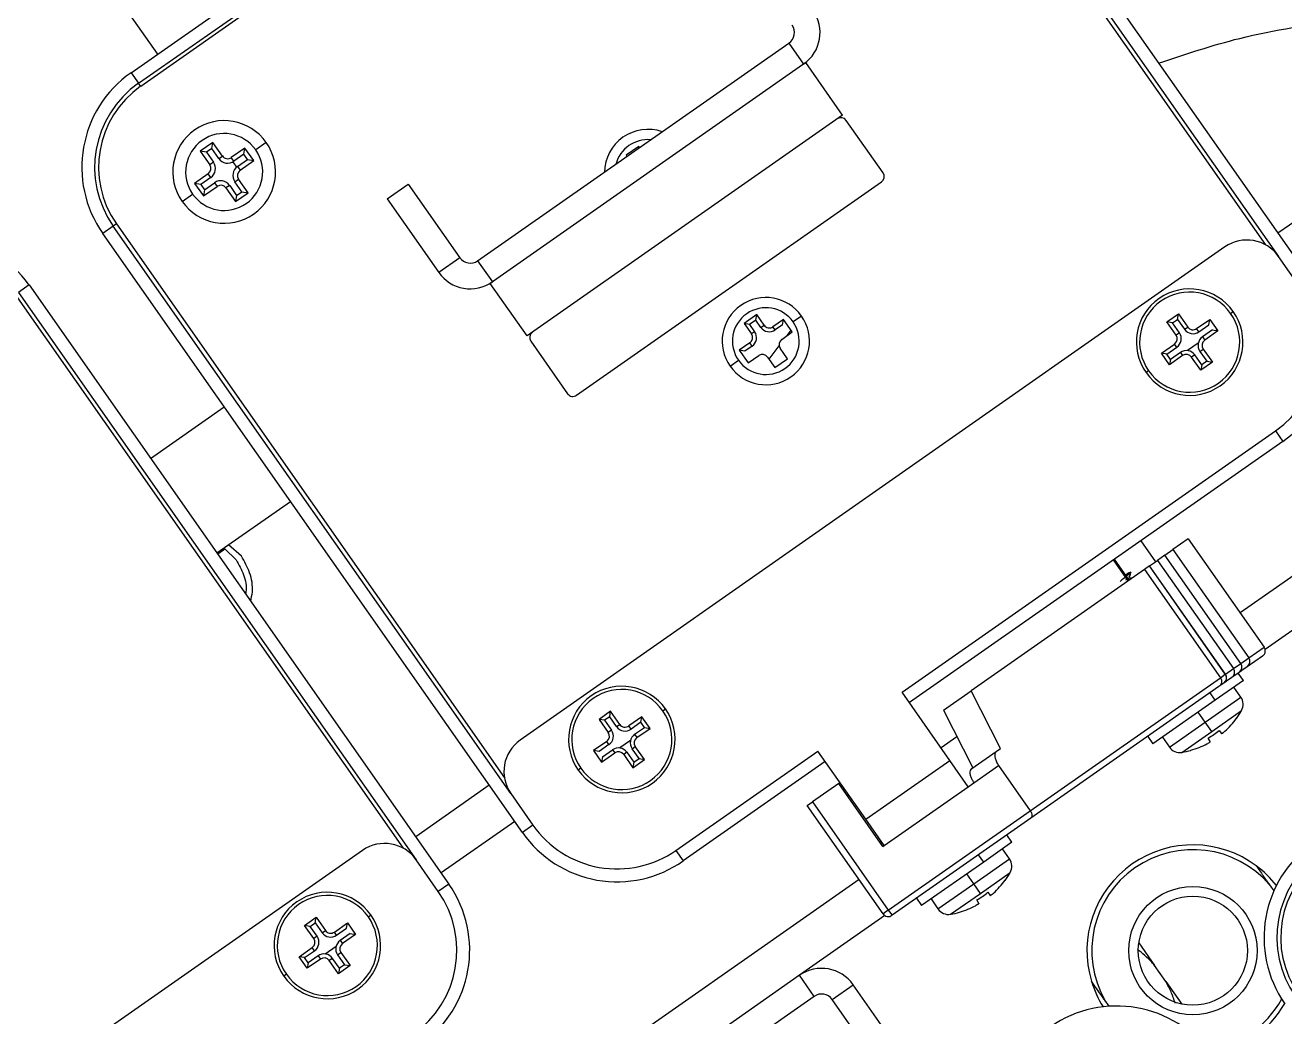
# Model space of a CAD drawing. Header units: millimetres. Extents: x 152904052 to 153933663, y 538271515 to 539240469.
# Drawn here: x 153467468.5 to 153467566.6, y 538580103.2 to 538580180.5 of the extents above; entities that cross this region are included whole.
import ezdxf

# ---------------------------------------------------------------- set-up
doc = ezdxf.new("R2010")
doc.units = ezdxf.units.MM
doc.layers.add('POWR', color=5, linetype='Continuous')

msp = doc.modelspace()

# ---------------------------------------------------------------- linework, layer by layer
at = {"layer": 'POWR', "color": 7}
for p, q in [((153467476.743, 538580176.827), (153467523.435, 538580209.521)), ((153467477.317, 538580176.008), (153467524.008, 538580208.702)), ((153467524.18, 538580208.456), (153467477.489, 538580175.762)), ((153467535.969, 538580207.311), (153467568.663, 538580160.619)), ((153467565.128, 538580163.402), (153467534.904, 538580206.565)), ((153467535.15, 538580206.737), (153467566.123, 538580162.503)), ((153467602.575, 538580189.858), (153467566.082, 538580164.305)), ((153467472.195, 538580187.681), (153467478.791, 538580178.261)), ((153467503.739, 538580162.159), (153467527.986, 538580179.136)), ((153467527.986, 538580179.136), (153467529.133, 538580177.498)), ((153467529.297, 538580177.613), (153467504.722, 538580160.406)), ((153467532.165, 538580173.517), (153467529.297, 538580177.613)), ((153467476.743, 538580176.827), (153467477.317, 538580176.008)), ((153467477.489, 538580175.762), (153467477.317, 538580176.008)), ((153467532.165, 538580173.517), (153467507.59, 538580156.31)), ((153467535.319, 538580169.012), (153467532.451, 538580173.108)), ((153467483.109, 538580171.397), (153467482.126, 538580170.708)), ((153467483.023, 538580170.907), (153467483.109, 538580171.397)), ((153467483.855, 538580170.332), (153467483.109, 538580171.397)), ((153467485.616, 538580170.955), (153467484.551, 538580170.209)), ((153467485.53, 538580170.465), (153467485.616, 538580170.955)), ((153467486.305, 538580169.972), (153467485.616, 538580170.955)), ((153467487.271, 538580171.381), (153467486.452, 538580170.807)), ((153467516.296, 538580171.074), (153467515.313, 538580170.385)), ((153467516.354, 538580170.992), (153467516.296, 538580171.074)), ((153467615.509, 538580171.386), (153467563.141, 538580134.717)), ((153467482.126, 538580170.708), (153467482.872, 538580169.643)), ((153467482.616, 538580170.622), (153467482.126, 538580170.708)), ((153467483.023, 538580170.907), (153467482.616, 538580170.622)), ((153467482.616, 538580170.622), (153467483.16, 538580169.845)), ((153467483.567, 538580170.13), (153467483.023, 538580170.907)), ((153467483.567, 538580170.13), (153467483.855, 538580170.332)), ((153467484.753, 538580169.921), (153467484.551, 538580170.209)), ((153467485.53, 538580170.465), (153467484.753, 538580169.921)), ((153467485.038, 538580169.514), (153467485.815, 538580170.058)), ((153467485.24, 538580169.226), (153467486.305, 538580169.972)), ((153467485.815, 538580170.058), (153467485.53, 538580170.465)), ((153467485.815, 538580170.058), (153467486.305, 538580169.972)), ((153467515.313, 538580170.385), (153467515.371, 538580170.303)), ((153467483.16, 538580169.845), (153467482.872, 538580169.643)), ((153467484.668, 538580169.869), (153467484.96, 538580169.452)), ((153467485.038, 538580169.514), (153467485.24, 538580169.226)), ((153467482.749, 538580168.947), (153467481.684, 538580168.201)), ((153467481.684, 538580168.201), (153467482.373, 538580167.218)), ((153467482.174, 538580168.115), (153467481.684, 538580168.201)), ((153467482.951, 538580168.659), (153467482.174, 538580168.115)), ((153467482.174, 538580168.115), (153467482.459, 538580167.708)), ((153467482.459, 538580167.708), (153467483.236, 538580168.252)), ((153467482.951, 538580168.659), (153467482.749, 538580168.947)), ((153467483.236, 538580168.252), (153467483.437, 538580167.964)), ((153467484.422, 538580168.043), (153467484.134, 538580167.841)), ((153467484.422, 538580168.043), (153467484.966, 538580167.266)), ((153467484.829, 538580168.328), (153467485.117, 538580168.53)), ((153467485.373, 538580167.551), (153467484.829, 538580168.328)), ((153467485.862, 538580167.465), (153467485.117, 538580168.53)), ((153467496.693, 538580166.991), (153467498.331, 538580168.138)), ((153467498.331, 538580168.138), (153467502.346, 538580162.404)), ((153467511.441, 538580151.682), (153467535.197, 538580168.315)), ((153467480.718, 538580166.792), (153467481.537, 538580167.366)), ((153467482.373, 538580167.218), (153467483.437, 538580167.964)), ((153467482.459, 538580167.708), (153467482.373, 538580167.218)), ((153467484.134, 538580167.841), (153467484.88, 538580166.776)), ((153467484.88, 538580166.776), (153467485.862, 538580167.465)), ((153467484.966, 538580167.266), (153467484.88, 538580166.776)), ((153467484.966, 538580167.266), (153467485.373, 538580167.551)), ((153467485.373, 538580167.551), (153467485.862, 538580167.465)), ((153467496.693, 538580166.991), (153467500.708, 538580161.257)), ((153467475.352, 538580164.866), (153467474.533, 538580164.293)), ((153467507.227, 538580117.601), (153467474.533, 538580164.293)), ((153467475.598, 538580165.038), (153467475.352, 538580164.866)), ((153467506.325, 538580120.632), (153467475.352, 538580164.866)), ((153467475.598, 538580165.038), (153467505.821, 538580121.875)), ((153467561.945, 538580163.24), (153467507.062, 538580124.81)), ((153467502.346, 538580162.404), (153467500.708, 538580161.257)), ((153467503.739, 538580162.159), (153467504.886, 538580160.52)), ((153467567.844, 538580160.046), (153467566.123, 538580162.503)), ((153467468.799, 538580160.278), (153467467.98, 538580159.704)), ((153467468.799, 538580160.278), (153467501.493, 538580113.586)), ((153467507.59, 538580156.31), (153467504.722, 538580160.406)), ((153467497.957, 538580116.369), (153467467.734, 538580159.532)), ((153467467.98, 538580159.704), (153467498.953, 538580115.47)), ((153467562.396, 538580158.062), (153467562.601, 538580158.206)), ((153467525.474, 538580157.967), (153467524.491, 538580157.279)), ((153467524.491, 538580157.279), (153467525.064, 538580156.46)), ((153467524.918, 538580157.203), (153467524.491, 538580157.279)), ((153467525.398, 538580157.54), (153467524.918, 538580157.203)), ((153467525.398, 538580157.54), (153467525.474, 538580157.967)), ((153467525.796, 538580156.972), (153467525.398, 538580157.54)), ((153467526.047, 538580157.148), (153467525.474, 538580157.967)), ((153467527.563, 538580157.599), (153467526.744, 538580157.025)), ((153467527.487, 538580157.171), (153467527.563, 538580157.599)), ((153467528.251, 538580156.616), (153467527.563, 538580157.599)), ((153467528.972, 538580157.853), (153467528.316, 538580157.394)), ((153467557.432, 538580157.394), (153467558.333, 538580158.025)), ((153467558.149, 538580156.37), (153467557.432, 538580157.394)), ((153467557.86, 538580157.319), (153467557.432, 538580157.394)), ((153467557.86, 538580157.319), (153467558.258, 538580157.597)), ((153467558.4, 538580156.546), (153467557.86, 538580157.319)), ((153467558.258, 538580157.597), (153467558.333, 538580158.025)), ((153467558.258, 538580157.597), (153467558.799, 538580156.825)), ((153467558.333, 538580158.025), (153467559.05, 538580157.001)), ((153467559.746, 538580156.878), (153467560.77, 538580157.595)), ((153467560.695, 538580157.168), (153467560.77, 538580157.595)), ((153467560.77, 538580157.595), (153467561.401, 538580156.694)), ((153467524.918, 538580157.203), (153467525.316, 538580156.636)), ((153467525.316, 538580156.636), (153467525.064, 538580156.46)), ((153467525.796, 538580156.972), (153467526.047, 538580157.148)), ((153467526.92, 538580156.774), (153467526.744, 538580157.025)), ((153467527.487, 538580157.171), (153467526.92, 538580156.774)), ((153467527.432, 538580156.042), (153467528.251, 538580156.616)), ((153467527.844, 538580156.331), (153467528.159, 538580156.747)), ((153467558.4, 538580156.546), (153467558.149, 538580156.37)), ((153467558.799, 538580156.825), (153467559.05, 538580157.001)), ((153467559.922, 538580156.627), (153467559.746, 538580156.878)), ((153467559.922, 538580156.627), (153467560.695, 538580157.168)), ((153467560.974, 538580156.77), (153467560.201, 538580156.229)), ((153467560.201, 538580156.229), (153467560.377, 538580155.977)), ((153467561.401, 538580156.694), (153467560.377, 538580155.977)), ((153467560.974, 538580156.77), (153467561.401, 538580156.694)), ((153467561.344, 538580156.776), (153467561.262, 538580156.719)), ((153467507.877, 538580155.9), (153467510.745, 538580151.804)), ((153467524.941, 538580155.763), (153467524.122, 538580155.19)), ((153467525.118, 538580155.512), (153467524.55, 538580155.114)), ((153467525.118, 538580155.512), (153467524.941, 538580155.763)), ((153467526.447, 538580154.485), (153467527.232, 538580155.523)), ((153467527.883, 538580154.527), (153467527.309, 538580155.346)), ((153467557.002, 538580154.957), (153467558.026, 538580155.674)), ((153467557.43, 538580154.881), (153467558.202, 538580155.422)), ((153467558.202, 538580155.422), (153467558.026, 538580155.674)), ((153467559.878, 538580155.75), (153467559.042, 538580155.164)), ((153467560.003, 538580155.105), (153467560.255, 538580155.281)), ((153467560.255, 538580155.281), (153467560.972, 538580154.257)), ((153467523.402, 538580153.953), (153467524.057, 538580154.411)), ((153467524.122, 538580155.19), (153467524.811, 538580154.207)), ((153467524.55, 538580155.114), (153467524.122, 538580155.19)), ((153467524.811, 538580154.207), (153467525.63, 538580154.78)), ((153467526.326, 538580154.658), (153467526.9, 538580153.838)), ((153467526.9, 538580153.838), (153467527.883, 538580154.527)), ((153467557.633, 538580154.056), (153467557.002, 538580154.957)), ((153467557.43, 538580154.881), (153467557.002, 538580154.957)), ((153467557.709, 538580154.483), (153467557.43, 538580154.881)), ((153467558.657, 538580154.773), (153467557.633, 538580154.056)), ((153467557.709, 538580154.483), (153467557.633, 538580154.056)), ((153467558.481, 538580155.024), (153467557.709, 538580154.483)), ((153467558.481, 538580155.024), (153467558.657, 538580154.773)), ((153467559.605, 538580154.826), (153467559.353, 538580154.65)), ((153467560.07, 538580153.626), (153467559.353, 538580154.65)), ((153467560.146, 538580154.053), (153467559.605, 538580154.826)), ((153467560.003, 538580155.105), (153467560.544, 538580154.332)), ((153467560.544, 538580154.332), (153467560.146, 538580154.053)), ((153467560.544, 538580154.332), (153467560.972, 538580154.257)), ((153467556.007, 538580153.589), (153467555.802, 538580153.445)), ((153467560.972, 538580154.257), (153467560.07, 538580153.626)), ((153467560.146, 538580154.053), (153467560.07, 538580153.626)), ((153467478.263, 538580146.762), (153467483.997, 538580150.777)), ((153467536.8, 538580128.542), (153467565.879, 538580148.904)), ((153467565.879, 538580148.904), (153467566.453, 538580148.085)), ((153467566.453, 538580148.085), (153467537.373, 538580127.723)), ((153467483.425, 538580139.389), (153467489.159, 538580143.404)), ((153467484.05, 538580139.705), (153467484.931, 538580138.848)), ((153467485.34, 538580139.135), (153467484.337, 538580140.028)), ((153467555.394, 538580140.341), (153467556.542, 538580138.703)), ((153467557.275, 538580139.216), (153467557.901, 538580139.655)), ((153467559.097, 538580140.492), (153467557.901, 538580139.655)), ((153467557.901, 538580139.655), (153467563.809, 538580131.218)), ((153467559.097, 538580140.492), (153467565.005, 538580132.055)), ((153467554.424, 538580137.221), (153467553.277, 538580138.859)), ((153467554.494, 538580137.269), (153467553.347, 538580138.907)), ((153467556.075, 538580138.376), (153467556.701, 538580138.815)), ((153467557.273, 538580139.215), (153467556.701, 538580138.815)), ((153467556.701, 538580138.815), (153467562.609, 538580130.378)), ((153467557.273, 538580139.215), (153467557.275, 538580139.216)), ((153467563.18, 538580130.778), (153467557.273, 538580139.215)), ((153467563.182, 538580130.779), (153467557.275, 538580139.216)), ((153467555.689, 538580138.106), (153467542.189, 538580128.654)), ((153467554.452, 538580137.85), (153467554.224, 538580137.654)), ((153467554.284, 538580137.732), (153467554.452, 538580137.85)), ((153467554.452, 538580137.85), (153467554.637, 538580137.928)), ((153467556.073, 538580138.375), (153467555.689, 538580138.106)), ((153467555.689, 538580138.106), (153467561.597, 538580129.669)), ((153467556.073, 538580138.375), (153467556.075, 538580138.376)), ((153467561.98, 538580129.937), (153467556.073, 538580138.375)), ((153467561.982, 538580129.939), (153467556.075, 538580138.376)), ((153467554.736, 538580137.439), (153467554.548, 538580137.441)), ((153467571.739, 538580136.526), (153467565.08, 538580131.864)), ((153467563.809, 538580131.218), (153467565.005, 538580132.055)), ((153467562.609, 538580130.378), (153467563.18, 538580130.778)), ((153467563.18, 538580130.778), (153467563.182, 538580130.779)), ((153467563.182, 538580130.779), (153467563.809, 538580131.218)), ((153467564.882, 538580131.359), (153467563.687, 538580130.522)), ((153467561.597, 538580129.669), (153467561.98, 538580129.937)), ((153467561.98, 538580129.937), (153467561.982, 538580129.939)), ((153467561.982, 538580129.939), (153467562.609, 538580130.378)), ((153467563.059, 538580130.082), (153467562.487, 538580129.682)), ((153467563.384, 538580129.455), (153467562.982, 538580130.028)), ((153467563.25, 538580130.216), (153467563.06, 538580130.083)), ((153467563.279, 538580130.236), (153467563.234, 538580130.299)), ((153467563.279, 538580130.236), (153467563.25, 538580130.216)), ((153467563.687, 538580130.522), (153467563.279, 538580130.236)), ((153467546.788, 538580119.299), (153467561.597, 538580129.669)), ((153467561.481, 538580128.977), (153467546.828, 538580118.718)), ((153467563.384, 538580129.455), (153467561.19, 538580127.919)), ((153467561.859, 538580129.242), (153467561.481, 538580128.977)), ((153467562.05, 538580129.376), (153467561.86, 538580129.242)), ((153467562.079, 538580129.396), (153467562.034, 538580129.459)), ((153467562.079, 538580129.396), (153467562.05, 538580129.376)), ((153467562.487, 538580129.682), (153467562.079, 538580129.396)), ((153467563.19, 538580128.162), (153467562.646, 538580128.939)), ((153467540.528, 538580123.217), (153467536.8, 538580128.542)), ((153467540.02, 538580127.134), (153467542.189, 538580128.654)), ((153467544.48, 538580124.154), (153467542.189, 538580128.654)), ((153467561.19, 538580127.919), (153467556.339, 538580124.522)), ((153467560.405, 538580126.211), (153467563.19, 538580128.162)), ((153467561.19, 538580127.919), (153467560.789, 538580128.493)), ((153467514.099, 538580127.052), (153467513.198, 538580126.421)), ((153467514.023, 538580126.624), (153467514.099, 538580127.052)), ((153467514.816, 538580126.028), (153467514.099, 538580127.052)), ((153467518.162, 538580127.089), (153467518.367, 538580127.233)), ((153467540.02, 538580127.134), (153467542.311, 538580122.635)), ((153467560.405, 538580126.211), (153467559.861, 538580126.989)), ((153467560.921, 538580125.474), (153467563.245, 538580127.101)), ((153467513.198, 538580126.421), (153467513.915, 538580125.397)), ((153467513.625, 538580126.346), (153467513.198, 538580126.421)), ((153467514.023, 538580126.624), (153467513.625, 538580126.346)), ((153467513.625, 538580126.346), (153467514.166, 538580125.573)), ((153467514.564, 538580125.852), (153467514.023, 538580126.624)), ((153467514.564, 538580125.852), (153467514.816, 538580126.028)), ((153467516.536, 538580126.622), (153467515.512, 538580125.905)), ((153467515.688, 538580125.654), (153467515.512, 538580125.905)), ((153467516.461, 538580126.195), (153467515.688, 538580125.654)), ((153467516.461, 538580126.195), (153467516.536, 538580126.622)), ((153467516.74, 538580125.796), (153467516.461, 538580126.195)), ((153467517.167, 538580125.721), (153467516.536, 538580126.622)), ((153467557.62, 538580124.261), (153467560.405, 538580126.211)), ((153467560.921, 538580125.474), (153467560.405, 538580126.211)), ((153467562.844, 538580126.505), (153467562.857, 538580126.489)), ((153467514.166, 538580125.573), (153467513.915, 538580125.397)), ((153467515.967, 538580125.255), (153467516.74, 538580125.796)), ((153467515.967, 538580125.255), (153467516.143, 538580125.004)), ((153467516.143, 538580125.004), (153467517.167, 538580125.721)), ((153467516.74, 538580125.796), (153467517.167, 538580125.721)), ((153467541.073, 538580125.064), (153467539.84, 538580124.2)), ((153467555.937, 538580125.096), (153467556.339, 538580124.522)), ((153467557.076, 538580125.038), (153467557.62, 538580124.261)), ((153467558.598, 538580123.848), (153467560.921, 538580125.474)), ((153467560.805, 538580124.694), (153467560.647, 538580124.967)), ((153467561.492, 538580125.558), (153467561.695, 538580125.317)), ((153467513.792, 538580124.701), (153467512.768, 538580123.984)), ((153467512.768, 538580123.984), (153467513.399, 538580123.083)), ((153467513.196, 538580123.908), (153467512.768, 538580123.984)), ((153467513.968, 538580124.449), (153467513.196, 538580123.908)), ((153467513.474, 538580123.51), (153467514.247, 538580124.051)), ((153467513.968, 538580124.449), (153467513.792, 538580124.701)), ((153467514.247, 538580124.051), (153467514.423, 538580123.8)), ((153467515.644, 538580124.776), (153467514.808, 538580124.191)), ((153467515.371, 538580123.853), (153467515.119, 538580123.677)), ((153467515.371, 538580123.853), (153467515.912, 538580123.08)), ((153467515.769, 538580124.132), (153467516.02, 538580124.308)), ((153467516.31, 538580123.359), (153467515.769, 538580124.132)), ((153467516.737, 538580123.284), (153467516.02, 538580124.308)), ((153467519.188, 538580116.21), (153467530.246, 538580123.953)), ((153467533.975, 538580118.629), (153467530.246, 538580123.953)), ((153467542.23, 538580122.578), (153467544.142, 538580123.917)), ((153467544.142, 538580123.917), (153467544.48, 538580124.154)), ((153467559.306, 538580124.002), (153467559.296, 538580124.021)), ((153467513.424, 538580123.222), (153467513.342, 538580123.164)), ((153467513.399, 538580123.083), (153467514.423, 538580123.8)), ((153467513.474, 538580123.51), (153467513.399, 538580123.083)), ((153467515.119, 538580123.677), (153467515.836, 538580122.653)), ((153467515.836, 538580122.653), (153467516.737, 538580123.284)), ((153467515.912, 538580123.08), (153467515.836, 538580122.653)), ((153467515.912, 538580123.08), (153467516.31, 538580123.359)), ((153467516.31, 538580123.359), (153467516.737, 538580123.284)), ((153467530.82, 538580123.134), (153467519.761, 538580115.391)), ((153467533.975, 538580118.629), (153467540.528, 538580123.217)), ((153467541.962, 538580121.17), (153467540.528, 538580123.217)), ((153467511.773, 538580122.615), (153467511.568, 538580122.472)), ((153467541.962, 538580121.17), (153467544.321, 538580122.822)), ((153467544.321, 538580122.822), (153467546.788, 538580119.299)), ((153467504.646, 538580121.287), (153467498.912, 538580117.272)), ((153467531.869, 538580121.427), (153467529.821, 538580119.993)), ((153467531.869, 538580121.427), (153467531.967, 538580121.496)), ((153467535.311, 538580116.512), (153467531.869, 538580121.427)), ((153467535.409, 538580116.581), (153467541.962, 538580121.17)), ((153467506.325, 538580120.632), (153467508.046, 538580118.175)), ((153467529.412, 538580119.707), (153467529.821, 538580119.993)), ((153467529.821, 538580119.993), (153467535.729, 538580111.556)), ((153467535.32, 538580111.269), (153467529.412, 538580119.707)), ((153467535.729, 538580111.556), (153467546.788, 538580119.299)), ((153467506.625, 538580118.461), (153467500.89, 538580114.446)), ((153467508.046, 538580118.175), (153467507.227, 538580117.601)), ((153467535.409, 538580116.581), (153467533.975, 538580118.629)), ((153467546.828, 538580118.718), (153467536.016, 538580111.147)), ((153467545.362, 538580116.836), (153467544.961, 538580117.41)), ((153467494.775, 538580116.207), (153467439.891, 538580077.777)), ((153467519.188, 538580116.21), (153467519.761, 538580115.391)), ((153467535.08, 538580116.842), (153467535.137, 538580116.968)), ((153467535.139, 538580116.758), (153467535.236, 538580116.827)), ((153467535.311, 538580116.512), (153467535.409, 538580116.581)), ((153467545.362, 538580116.836), (153467543.169, 538580115.3)), ((153467545.169, 538580115.543), (153467544.625, 538580116.32)), ((153467500.674, 538580113.012), (153467498.953, 538580115.47)), ((153467543.169, 538580115.3), (153467538.317, 538580111.904)), ((153467542.384, 538580113.593), (153467545.169, 538580115.543)), ((153467543.169, 538580115.3), (153467542.767, 538580115.874)), ((153467542.384, 538580113.593), (153467541.84, 538580114.37)), ((153467542.9, 538580112.856), (153467545.223, 538580114.483)), ((153467533.456, 538580113.932), (153467495.97, 538580087.684)), ((153467501.493, 538580113.586), (153467500.674, 538580113.012)), ((153467539.599, 538580111.643), (153467542.384, 538580113.593)), ((153467542.9, 538580112.856), (153467542.384, 538580113.593)), ((153467544.822, 538580113.886), (153467544.836, 538580113.87)), ((153467565.434, 538580113.516), (153467565.761, 538580113.05)), ((153467537.916, 538580112.477), (153467538.317, 538580111.904)), ((153467539.055, 538580112.42), (153467539.599, 538580111.643)), ((153467540.577, 538580111.229), (153467542.9, 538580112.856)), ((153467542.784, 538580112.075), (153467542.626, 538580112.348)), ((153467543.471, 538580112.94), (153467543.673, 538580112.698)), ((153467495.226, 538580111.029), (153467495.431, 538580111.173)), ((153467535.469, 538580111.129), (153467528.815, 538580106.471)), ((153467535.729, 538580111.556), (153467535.32, 538580111.269)), ((153467535.729, 538580111.556), (153467536.016, 538580111.147)), ((153467541.285, 538580111.384), (153467541.274, 538580111.402)), ((153467490.262, 538580110.361), (153467491.163, 538580110.992)), ((153467490.979, 538580109.337), (153467490.262, 538580110.361)), ((153467490.689, 538580110.285), (153467490.262, 538580110.361)), ((153467490.689, 538580110.285), (153467491.087, 538580110.564)), ((153467491.23, 538580109.513), (153467490.689, 538580110.285)), ((153467491.087, 538580110.564), (153467491.163, 538580110.992)), ((153467491.087, 538580110.564), (153467491.628, 538580109.792)), ((153467491.163, 538580110.992), (153467491.88, 538580109.968)), ((153467492.576, 538580109.845), (153467493.6, 538580110.562)), ((153467492.752, 538580109.594), (153467493.524, 538580110.134)), ((153467493.524, 538580110.134), (153467493.6, 538580110.562)), ((153467493.6, 538580110.562), (153467494.231, 538580109.661)), ((153467491.23, 538580109.513), (153467490.979, 538580109.337)), ((153467491.628, 538580109.792), (153467491.88, 538580109.968)), ((153467492.752, 538580109.594), (153467492.576, 538580109.845)), ((153467493.803, 538580109.736), (153467493.031, 538580109.195)), ((153467493.031, 538580109.195), (153467493.207, 538580108.944)), ((153467494.231, 538580109.661), (153467493.207, 538580108.944)), ((153467493.803, 538580109.736), (153467494.231, 538580109.661)), ((153467494.173, 538580109.743), (153467494.092, 538580109.685)), ((153467489.832, 538580107.923), (153467490.856, 538580108.64)), ((153467490.259, 538580107.848), (153467491.032, 538580108.389)), ((153467491.032, 538580108.389), (153467490.856, 538580108.64)), ((153467492.707, 538580108.716), (153467491.871, 538580108.131)), ((153467492.833, 538580108.071), (153467493.084, 538580108.248)), ((153467493.084, 538580108.248), (153467493.801, 538580107.224)), ((153467555.247, 538580108.995), (153467556.474, 538580107.243)), ((153467490.463, 538580107.022), (153467489.832, 538580107.923)), ((153467490.259, 538580107.848), (153467489.832, 538580107.923)), ((153467490.538, 538580107.45), (153467490.259, 538580107.848)), ((153467491.487, 538580107.739), (153467490.463, 538580107.022)), ((153467490.538, 538580107.45), (153467490.463, 538580107.022)), ((153467491.311, 538580107.991), (153467490.538, 538580107.45)), ((153467491.311, 538580107.991), (153467491.487, 538580107.739)), ((153467492.434, 538580107.793), (153467492.183, 538580107.617)), ((153467492.9, 538580106.593), (153467492.183, 538580107.617)), ((153467492.975, 538580107.02), (153467492.434, 538580107.793)), ((153467492.833, 538580108.071), (153467493.374, 538580107.299)), ((153467493.801, 538580107.224), (153467492.9, 538580106.593)), ((153467493.374, 538580107.299), (153467492.975, 538580107.02)), ((153467493.374, 538580107.299), (153467493.801, 538580107.224)), ((153467557.355, 538580105.985), (153467556.474, 538580107.243)), ((153467488.837, 538580106.555), (153467488.632, 538580106.412)), ((153467492.975, 538580107.02), (153467492.9, 538580106.593)), ((153467528.815, 538580106.471), (153467504.568, 538580089.493)), ((153467529.962, 538580104.832), (153467528.815, 538580106.471)), ((153467531.355, 538580104.587), (153467532.993, 538580105.734)), ((153467537.008, 538580100), (153467532.993, 538580105.734)), ((153467557.355, 538580105.985), (153467558.582, 538580104.232)), ((153467529.962, 538580104.832), (153467505.715, 538580087.855)), ((153467535.37, 538580098.853), (153467531.355, 538580104.587)), ((153467552.92, 538580104.059), (153467552.594, 538580104.525))]:
    msp.add_line(p, q, dxfattribs=at)
for radius in [5, 4.25]:
    msp.add_circle((153467559.454, 538580108.392), radius, dxfattribs=at)
for centre, radius, start, end in [((153467527.412, 538580179.956), 3, 304.99999, 34.99999), ((153467527.412, 538580179.956), 1, 304.99999, 34.99999), ((153467481.905, 538580169.455), 9, 124.99999, 214.99999), ((153467481.905, 538580169.455), 8, 124.99999, 214.99999), ((153467481.905, 538580169.455), 7.7, 124.99999, 214.99999), ((153467483.994, 538580169.087), 4, 34.99999, 214.99999), ((153467532.042, 538580172.821), 0.5, 34.99999, 124.99999), ((153467483.994, 538580169.087), 3, 34.99999, 214.99999), ((153467517.009, 538580169.009), 3.4, 71.03188, 178.96813), ((153467483.994, 538580169.087), 4, 214.99999, 34.99999), ((153467517.009, 538580169.009), 2.6, 85.28486, 164.71513), ((153467483.994, 538580169.087), 3, 214.99999, 34.99999), ((153467484.265, 538580170.619), 0.851, 214.99999, 304.99999), ((153467484.265, 538580170.619), 0.5, 214.99999, 304.99999), ((153467482.462, 538580169.357), 0.5, 304.99999, 34.99999), ((153467482.462, 538580169.357), 0.851, 304.99999, 34.99999), ((153467485.526, 538580168.816), 0.851, 124.99999, 214.99999), ((153467485.526, 538580168.816), 0.5, 124.99999, 214.99999), ((153467534.91, 538580168.725), 0.5, 304.99999, 34.99999), ((153467483.724, 538580167.555), 0.851, 34.99999, 124.99999), ((153467483.724, 538580167.555), 0.5, 34.99999, 124.99999), ((153467461.427, 538580155.115), 9, 34.99999, 124.99999), ((153467563.666, 538580160.782), 3, 34.99999, 124.99999), ((153467503.165, 538580162.978), 1, 214.99999, 304.99999), ((153467503.165, 538580162.978), 3, 214.99999, 304.99999), ((153467561.291, 538580155.457), 9, 304.99999, 34.99999), ((153467526.187, 538580155.903), 3.4, 34.99999, 214.99999), ((153467559.202, 538580155.825), 4.15, 34.99999, 214.99999), ((153467559.202, 538580155.825), 3.9, 34.99999, 214.99999), ((153467561.291, 538580155.457), 8, 304.99999, 34.99999), ((153467526.187, 538580155.903), 2.6, 34.99999, 214.99999), ((153467559.202, 538580155.825), 4.15, 214.99999, 34.99999), ((153467526.187, 538580155.903), 3.4, 214.99999, 34.99999), ((153467526.187, 538580155.903), 2.6, 214.99999, 34.99999), ((153467559.202, 538580155.825), 3.9, 214.99999, 34.99999), ((153467508.286, 538580156.187), 0.5, 124.99999, 214.99999), ((153467524.655, 538580156.173), 0.5, 304.99999, 34.99999), ((153467524.655, 538580156.173), 0.807, 304.99999, 34.99999), ((153467526.457, 538580157.435), 0.807, 214.99999, 304.99999), ((153467526.457, 538580157.435), 0.5, 214.99999, 304.99999), ((153467557.739, 538580156.083), 0.5, 304.99999, 34.99999), ((153467557.739, 538580156.083), 0.807, 304.99999, 34.99999), ((153467559.46, 538580157.288), 0.807, 214.99999, 304.99999), ((153467559.46, 538580157.288), 0.5, 214.99999, 304.99999), ((153467560.664, 538580155.568), 0.807, 124.99999, 214.99999), ((153467527.719, 538580155.633), 0.5, 124.99999, 214.99999), ((153467560.664, 538580155.568), 0.5, 124.99999, 214.99999), ((153467525.917, 538580154.371), 0.5, 34.99999, 124.99999), ((153467558.944, 538580154.363), 0.807, 34.99999, 124.99999), ((153467558.944, 538580154.363), 0.5, 34.99999, 124.99999), ((153467511.154, 538580152.091), 0.5, 214.99999, 304.99999), ((153467562.772, 538580130.491), 0.499, 305.06996, 35.06979), ((153467562.773, 538580130.492), 0.5, 304.99999, 34.99999), ((153467563.4, 538580130.931), 0.499, 305.06996, 35.06979), ((153467561.572, 538580129.65), 0.499, 305.06996, 35.06979), ((153467561.573, 538580129.652), 0.5, 304.99999, 34.99999), ((153467562.2, 538580130.091), 0.499, 305.06996, 35.06979), ((153467563.291, 538580130.311), 0.103, 217.41589, 246.51654), ((153467514.968, 538580124.852), 4.15, 34.99999, 214.99999), ((153467562.091, 538580129.471), 0.103, 217.41589, 246.51654), ((153467514.968, 538580124.852), 3.9, 34.99999, 214.99999), ((153467562.371, 538580127.588), 1, 330.8721, 34.99999), ((153467514.968, 538580124.852), 4.15, 214.99999, 34.99999), ((153467514.968, 538580124.852), 3.9, 214.99999, 34.99999), ((153467557.567, 538580130.265), 6.5, 324.47856, 330.8721), ((153467515.225, 538580126.315), 0.807, 214.99999, 304.99999), ((153467515.225, 538580126.315), 0.5, 214.99999, 304.99999), ((153467557.542, 538580130.301), 6.521, 312.48484, 324.39174), ((153467513.505, 538580125.11), 0.5, 304.99999, 34.99999), ((153467513.505, 538580125.11), 0.807, 304.99999, 34.99999), ((153467516.43, 538580124.594), 0.807, 124.99999, 214.99999), ((153467516.43, 538580124.594), 0.5, 124.99999, 214.99999), ((153467557.458, 538580130.42), 6.318, 300.31855, 309.68145), ((153467508.783, 538580122.353), 3, 124.99999, 214.99999), ((153467514.71, 538580123.39), 0.807, 34.99999, 124.99999), ((153467514.71, 538580123.39), 0.5, 34.99999, 124.99999), ((153467558.439, 538580124.835), 1, 214.99999, 279.1279), ((153467557.567, 538580130.265), 6.5, 279.1279, 285.52144), ((153467557.541, 538580130.301), 6.521, 285.60826, 297.51517), ((153467514.599, 538580122.763), 8, 214.99999, 304.99999), ((153467514.599, 538580122.763), 9, 214.99999, 304.99999), ((153467496.495, 538580113.749), 3, 34.99999, 124.99999), ((153467559.454, 538580108.392), 8.25, 53.19487, 196.80513), ((153467559.454, 538580108.392), 7.875, 40.59371, 209.40628), ((153467573.995, 538580109.418), 9, 124.99999, 214.99999), ((153467544.35, 538580114.969), 1, 330.8721, 34.99999), ((153467573.995, 538580109.418), 8, 124.99999, 214.99999), ((153467573.995, 538580109.418), 7.7, 124.99999, 214.99999), ((153467539.546, 538580117.647), 6.5, 324.47856, 330.8721), ((153467559.454, 538580108.392), 8.25, 37.96939, 53.19487), ((153467494.12, 538580108.424), 9, 304.99999, 34.99999), ((153467539.521, 538580117.683), 6.521, 312.48484, 324.39174), ((153467492.031, 538580108.792), 4.15, 34.99999, 214.99999), ((153467492.031, 538580108.792), 3.9, 34.99999, 214.99999), ((153467494.12, 538580108.424), 8, 304.99999, 34.99999), ((153467539.437, 538580117.802), 6.318, 300.31855, 309.68145), ((153467492.031, 538580108.792), 4.15, 214.99999, 34.99999), ((153467535.729, 538580111.556), 0.5, 214.99999, 304.99999), ((153467540.418, 538580112.216), 1, 214.99999, 279.1279), ((153467539.546, 538580117.647), 6.5, 279.1279, 285.52144), ((153467539.52, 538580117.682), 6.521, 285.60826, 297.51517), ((153467492.031, 538580108.792), 3.9, 214.99999, 34.99999), ((153467490.569, 538580109.05), 0.5, 304.99999, 34.99999), ((153467490.569, 538580109.05), 0.807, 304.99999, 34.99999), ((153467492.289, 538580110.255), 0.807, 214.99999, 304.99999), ((153467492.289, 538580110.255), 0.5, 214.99999, 304.99999), ((153467493.494, 538580108.534), 0.807, 124.99999, 214.99999), ((153467493.494, 538580108.534), 0.5, 124.99999, 214.99999), ((153467491.773, 538580107.33), 0.807, 34.99999, 124.99999), ((153467491.773, 538580107.33), 0.5, 34.99999, 124.99999), ((153467530.536, 538580104.013), 3, 34.99999, 124.99999), ((153467559.454, 538580108.392), 8.25, 196.80513, 212.03059), ((153467530.536, 538580104.013), 1, 34.99999, 124.99999), ((153467559.454, 538580108.392), 7.875, 278.52026, 331.47973), ((153467559.454, 538580108.392), 8.25, 280.08886, 330.10308), ((153467553.517, 538580095.079), 9, 34.99999, 124.99999)]:
    msp.add_arc(centre, radius, start, end, dxfattribs=at)
for points, knots in [([(153467556.787, 538580177.58), (153467558.879, 538580178.274), (153467563.629, 538580179.848), (153467571.412, 538580181.034), (153467579.848, 538580181.148), (153467585.615, 538580180.747), (153467588.422, 538580180.019), (153467588.496, 538580179.999)], [0, 0, 0, 0, 0.205347, 0.466225, 0.729578, 0.992931, 1, 1, 1, 1]), ([(153467483.482, 538580139.307), (153467483.515, 538580139.33), (153467483.638, 538580139.417), (153467483.875, 538580139.582), (153467484.05, 538580139.705)], [0, 0, 0, 0, 0.259781, 1, 1, 1, 1]), ([(153467484.931, 538580138.848), (153467485.138, 538580138.475), (153467485.564, 538580137.71), (153467485.769, 538580136.746), (153467485.671, 538580136.251), (153467485.66, 538580136.197)], [0, 0, 0, 0, 0.459005, 0.941794, 1, 1, 1, 1]), ([(153467486.058, 538580135.629), (153467486.112, 538580135.867), (153467486.28, 538580136.599), (153467486.061, 538580137.86), (153467485.576, 538580138.717), (153467485.34, 538580139.135)], [0, 0, 0, 0, 0.198437, 0.60934, 1, 1, 1, 1]), ([(153467554.619, 538580137.896), (153467554.616, 538580137.885), (153467554.61, 538580137.854), (153467554.34, 538580137.613), (153467553.98, 538580137.326), (153467553.788, 538580137.173)], [0, 0, 0, 0, 0.212902, 0.581197, 1, 1, 1, 1]), ([(153467554.502, 538580137.508), (153467554.526, 538580137.576), (153467554.573, 538580137.711), (153467554.621, 538580137.847), (153467554.645, 538580137.915)], [0, 0, 0, 0, 0.499894, 1, 1, 1, 1]), ([(153467554.229, 538580137.294), (153467554.316, 538580137.34), (153467554.488, 538580137.431), (153467554.572, 538580137.457), (153467554.55, 538580137.422), (153467554.543, 538580137.41)], [0, 0, 0, 0, 0.402272, 0.802406, 1, 1, 1, 1]), ([(153467564.882, 538580131.359), (153467564.935, 538580131.407), (153467565.045, 538580131.506), (153467565.105, 538580131.713), (153467565.088, 538580131.907), (153467565.032, 538580132.007), (153467565.005, 538580132.055)], [0, 0, 0, 0, 0.270336, 0.562527, 0.789797, 1, 1, 1, 1]), ([(153467561.597, 538580129.669), (153467561.62, 538580129.629), (153467561.669, 538580129.545), (153467561.695, 538580129.398), (153467561.677, 538580129.238), (153467561.607, 538580129.086), (153467561.522, 538580129.012), (153467561.481, 538580128.977)], [0, 0, 0, 0, 0.174928, 0.36388, 0.560047, 0.788091, 1, 1, 1, 1]), ([(153467561.695, 538580125.317), (153467561.702, 538580125.316), (153467561.715, 538580125.314), (153467561.775, 538580125.351), (153467561.856, 538580125.413), (153467561.916, 538580125.466), (153467561.946, 538580125.493)], [0, 0, 0, 0, 0.250648, 0.499754, 0.7491, 1, 1, 1, 1]), ([(153467561.946, 538580125.493), (153467561.916, 538580125.466), (153467561.856, 538580125.413), (153467561.775, 538580125.351), (153467561.715, 538580125.314), (153467561.702, 538580125.316), (153467561.695, 538580125.317)], [0, 0, 0, 0, 0.250648, 0.499754, 0.7491, 1, 1, 1, 1]), ([(153467544.142, 538580123.917), (153467544.096, 538580123.863), (153467544.001, 538580123.753), (153467544.024, 538580123.44), (153467544.14, 538580123.109), (153467544.263, 538580122.915), (153467544.321, 538580122.822)], [0, 0, 0, 0, 0.273241, 0.566326, 0.792171, 1, 1, 1, 1]), ([(153467560.554, 538580124.518), (153467560.589, 538580124.537), (153467560.66, 538580124.575), (153467560.745, 538580124.63), (153467560.8, 538580124.674), (153467560.804, 538580124.687), (153467560.805, 538580124.694)], [0, 0, 0, 0, 0.250648, 0.499754, 0.7491, 1, 1, 1, 1]), ([(153467542.409, 538580121.483), (153467542.359, 538580121.561), (153467542.255, 538580121.723), (153467542.15, 538580121.981), (153467542.097, 538580122.238), (153467542.115, 538580122.458), (153467542.193, 538580122.539), (153467542.23, 538580122.578)], [0, 0, 0, 0, 0.1747357, 0.3635479, 0.5596916, 0.7878702, 1, 1, 1, 1]), ([(153467546.788, 538580119.299), (153467546.813, 538580119.26), (153467546.865, 538580119.177), (153467546.911, 538580119.042), (153467546.926, 538580118.907), (153467546.901, 538580118.788), (153467546.852, 538580118.741), (153467546.828, 538580118.718)], [0, 0, 0, 0, 0.1635184, 0.3442853, 0.5393013, 0.7753085, 1, 1, 1, 1]), ([(153467564.397, 538580114.998), (153467564.573, 538580114.746), (153467564.913, 538580114.26), (153467565.265, 538580113.758), (153467565.434, 538580113.516)], [0, 0, 0, 0, 0.517925, 1, 1, 1, 1]), ([(153467542.532, 538580111.899), (153467542.568, 538580111.918), (153467542.638, 538580111.956), (153467542.724, 538580112.011), (153467542.779, 538580112.055), (153467542.782, 538580112.068), (153467542.784, 538580112.075)], [0, 0, 0, 0, 0.250648, 0.499754, 0.7491, 1, 1, 1, 1]), ([(153467542.784, 538580112.075), (153467542.782, 538580112.068), (153467542.779, 538580112.055), (153467542.724, 538580112.011), (153467542.638, 538580111.956), (153467542.568, 538580111.918), (153467542.532, 538580111.899)], [0, 0, 0, 0, 0.250648, 0.499754, 0.7491, 1, 1, 1, 1]), ([(153467543.673, 538580112.698), (153467543.68, 538580112.697), (153467543.694, 538580112.695), (153467543.754, 538580112.732), (153467543.835, 538580112.794), (153467543.895, 538580112.847), (153467543.925, 538580112.874)], [0, 0, 0, 0, 0.250648, 0.499754, 0.7491, 1, 1, 1, 1]), ([(153467543.925, 538580112.874), (153467543.895, 538580112.847), (153467543.835, 538580112.794), (153467543.754, 538580112.733), (153467543.694, 538580112.695), (153467543.68, 538580112.697), (153467543.673, 538580112.698)], [0, 0, 0, 0, 0.2506482, 0.4997541, 0.7490998, 1, 1, 1, 1]), ([(153467556.474, 538580107.243), (153467556.402, 538580107.326), (153467555.996, 538580107.79), (153467555.52, 538580108.185), (153467555.13, 538580108.509)], [0, 0, 0, 0, 0.179084, 1, 1, 1, 1]), ([(153467552.594, 538580104.525), (153467552.531, 538580104.615), (153467552.179, 538580105.117), (153467551.837, 538580105.606), (153467551.556, 538580106.007)], [0, 0, 0, 0, 0.179084, 1, 1, 1, 1]), ([(153467558.085, 538580104.289), (153467557.982, 538580104.591), (153467557.781, 538580105.175), (153467557.494, 538580105.722), (153467557.355, 538580105.985)], [0, 0, 0, 0, 0.517925, 1, 1, 1, 1])]:
    msp.add_open_spline(points, degree=3, knots=knots, dxfattribs=at)

doc.saveas('drawing.dxf')
